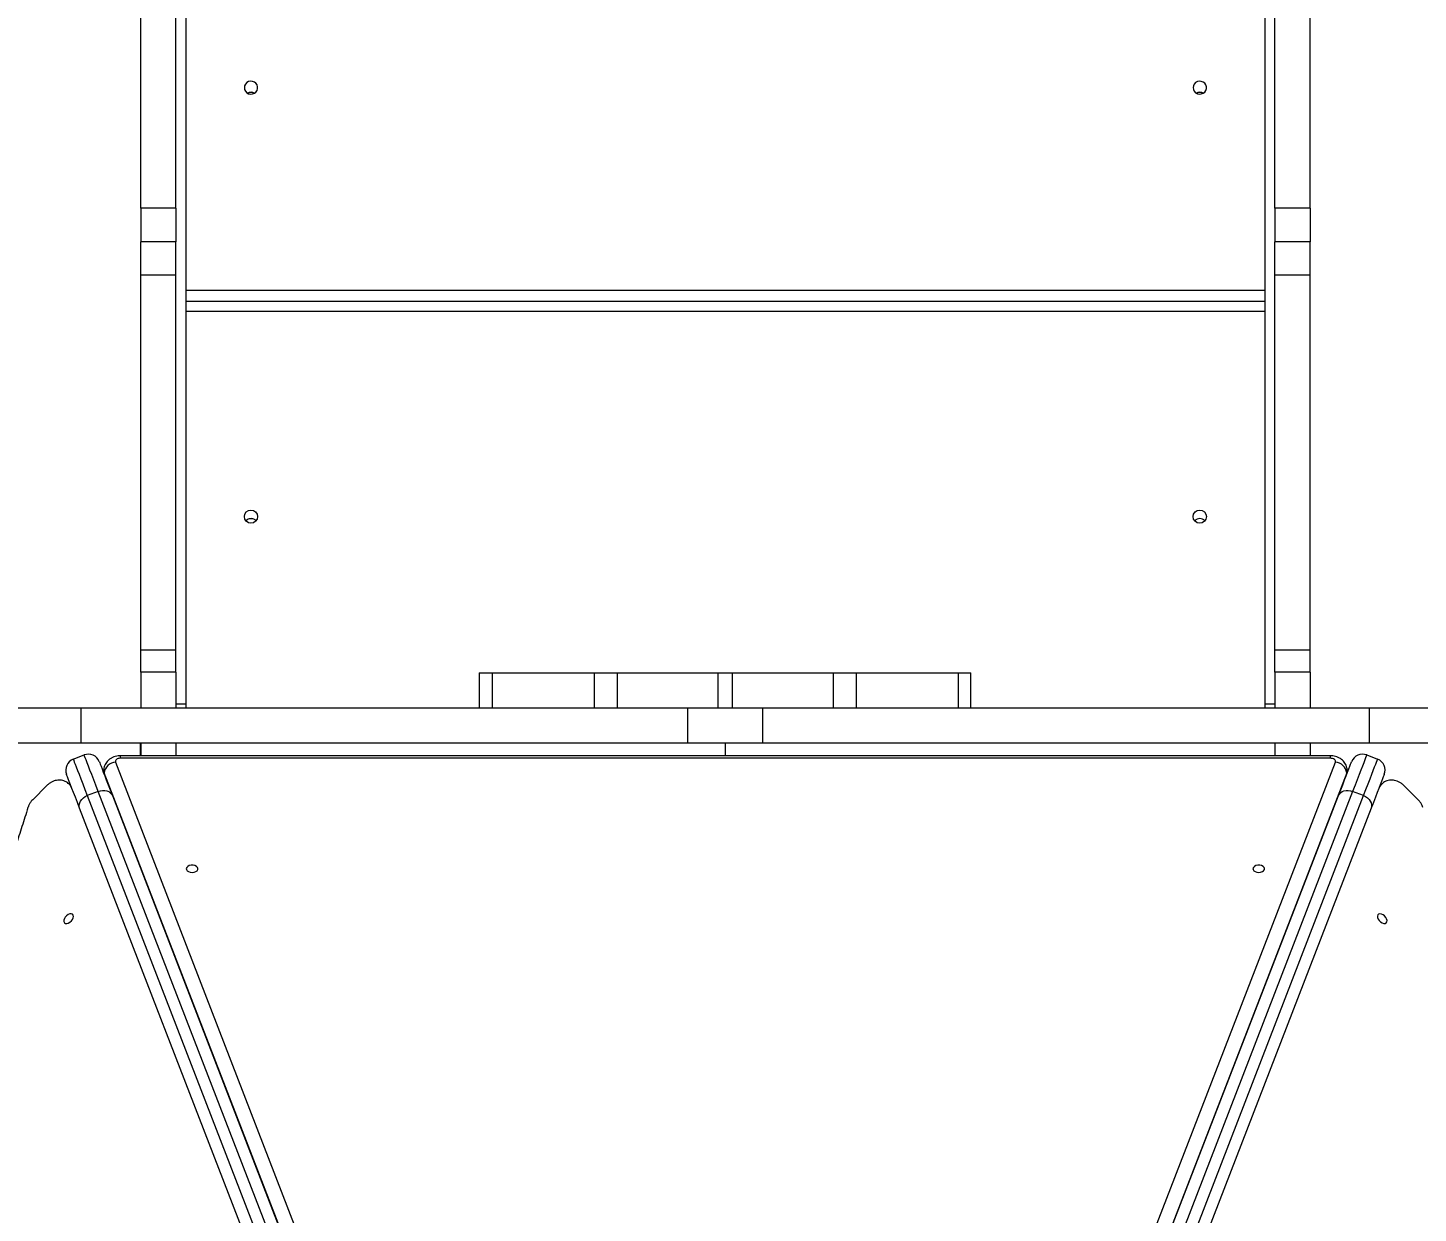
# Model space of a CAD drawing. Header units: millimetres. Extents: x -6332 to 8932, y -6739 to 7096.
# Drawn here: x -2264 to -1432, y 1119 to 1828 of the extents above; entities that cross this region are included whole.
import ezdxf

# ---------------------------------------------------------------- set-up
doc = ezdxf.new("R2010")
doc.units = ezdxf.units.MM
for name, color, linetype in [('DIKOM_ОБЪЕКТ', 7, 'Continuous'), ('DIKOM_РАЗМЕР_ЗОНА', 7, 'Continuous'), ('DIKOM_РАЗМЕР_ОБЪЕКТА', 7, 'Continuous')]:
    doc.layers.add(name, color=color, linetype=linetype)
doc.styles.add('style1', font='arial.ttf', dxfattribs={"width": 0.8})
doc.dimstyles.new('1-50', dxfattribs={"dimtxt": 300, "dimasz": 200, "dimexe": 100, "dimexo": 0, "dimgap": 100, "dimtad": 1, "dimtxsty": 'style1', "dimcen": 200, "dimclrd": 7, "dimclre": 7, "dimclrt": 7, "dimadec": 1, "dimazin": 2, "dimtfac": 1, "dimtmove": 0, "dimatfit": 2, "dimfxl": 0, "dimlwd": 25, "dimlwe": 18, "dimarcsym": 0})

# ---------------------------------------------------------------- blocks, each defined once
blk = doc.blocks.new('*D9')
at = {"layer": 'Defpoints', "color": 0, "transparency": 16777216}
for p in [(777.17, 5593.97), (-4228.73, -3389.78), (7301.72, -3389.78)]:
    blk.add_point(p, dxfattribs=at)
at = {"layer": 'DIKOM_РАЗМЕР_ОБЪЕКТА', "color": 7, "lineweight": 18, "transparency": 16777216}
for p, q in [((777.17, 5593.97), (7401.72, 5593.97)), ((-4228.73, -3389.78), (7401.72, -3389.78))]:
    blk.add_line(p, q, dxfattribs=at)
at = {"layer": 'DIKOM_РАЗМЕР_ОБЪЕКТА', "color": 7, "lineweight": 25, "transparency": 16777216}
blk.add_line((7301.72, 5393.97), (7301.72, -3189.78), dxfattribs=at)
at = {"layer": 'DIKOM_РАЗМЕР_ОБЪЕКТА', "color": 7, "transparency": 16777216}
for points in [[(7268.39, 5393.97), (7335.06, 5393.97), (7301.72, 5593.97)], [(7268.39, -3189.78), (7335.06, -3189.78), (7301.72, -3389.78)]]:
    blk.add_solid(points, dxfattribs=at)
at = {"layer": 'DIKOM_РАЗМЕР_ОБЪЕКТА', "color": 7, "transparency": 16777216, "insert": (7048.55, 1153.71), "char_height": 300, "attachment_point": 5, "rotation": 90, "style": 'style1'}
blk.add_mtext('9000', dxfattribs=at)
blk = doc.blocks.new('*D10')
at = {"layer": 'Defpoints', "color": 0, "transparency": 16777216}
for p in [(4034.78, 3636.59), (-4490.85, -1960.46), (4034.78, -5533.39)]:
    blk.add_point(p, dxfattribs=at)
at = {"layer": 'DIKOM_РАЗМЕР_ОБЪЕКТА', "color": 7, "lineweight": 18, "transparency": 16777216}
for p, q in [((4034.78, 3636.59), (4034.78, -5633.39)), ((-4490.85, -1960.46), (-4490.85, -5633.39))]:
    blk.add_line(p, q, dxfattribs=at)
at = {"layer": 'DIKOM_РАЗМЕР_ОБЪЕКТА', "color": 7, "lineweight": 25, "transparency": 16777216}
blk.add_line((-4290.85, -5533.39), (3834.78, -5533.39), dxfattribs=at)
at = {"layer": 'DIKOM_РАЗМЕР_ОБЪЕКТА', "color": 7, "transparency": 16777216}
for points in [[(-4290.85, -5500.05), (-4290.85, -5566.72), (-4490.85, -5533.39)], [(3834.78, -5500.05), (3834.78, -5566.72), (4034.78, -5533.39)]]:
    blk.add_solid(points, dxfattribs=at)
at = {"layer": 'DIKOM_РАЗМЕР_ОБЪЕКТА', "color": 7, "transparency": 16777216, "insert": (308.03, -5280.21), "char_height": 300, "attachment_point": 5, "style": 'style1'}
blk.add_mtext('8500', dxfattribs=at)
blk = doc.blocks.new('*D11')
at = {"layer": 'Defpoints', "color": 0, "transparency": 16777216}
for p in [(1114.35, 7096.35), (-4349.59, -4627.34), (8831.76, -4627.34)]:
    blk.add_point(p, dxfattribs=at)
at = {"layer": 'DIKOM_РАЗМЕР_ЗОНА', "color": 7, "lineweight": 18, "transparency": 16777216}
for p, q in [((1114.35, 7096.35), (8931.76, 7096.35)), ((-4349.59, -4627.34), (8931.76, -4627.34))]:
    blk.add_line(p, q, dxfattribs=at)
at = {"layer": 'DIKOM_РАЗМЕР_ЗОНА', "color": 7, "lineweight": 25, "transparency": 16777216}
blk.add_line((8831.76, 6896.35), (8831.76, -4427.34), dxfattribs=at)
at = {"layer": 'DIKOM_РАЗМЕР_ЗОНА', "color": 7, "transparency": 16777216}
for points in [[(8798.42, 6896.35), (8865.09, 6896.35), (8831.76, 7096.35)], [(8798.42, -4427.34), (8865.09, -4427.34), (8831.76, -4627.34)]]:
    blk.add_solid(points, dxfattribs=at)
at = {"layer": 'DIKOM_РАЗМЕР_ЗОНА', "color": 7, "transparency": 16777216, "insert": (8578.59, 1308.2), "char_height": 300, "attachment_point": 5, "rotation": 90, "style": 'style1'}
blk.add_mtext('11750', dxfattribs=at)
blk = doc.blocks.new('*D12')
at = {"layer": 'Defpoints', "color": 0, "transparency": 16777216}
for p in [(6134.38, 3354.85), (-6332, -2644.93), (6134.38, -6639)]:
    blk.add_point(p, dxfattribs=at)
at = {"layer": 'DIKOM_РАЗМЕР_ЗОНА', "color": 7, "lineweight": 18, "transparency": 16777216}
for p, q in [((6134.38, 3354.85), (6134.38, -6739)), ((-6332, -2644.93), (-6332, -6739))]:
    blk.add_line(p, q, dxfattribs=at)
at = {"layer": 'DIKOM_РАЗМЕР_ЗОНА', "color": 7, "lineweight": 25, "transparency": 16777216}
blk.add_line((-6132, -6639), (5934.38, -6639), dxfattribs=at)
at = {"layer": 'DIKOM_РАЗМЕР_ЗОНА', "color": 7, "transparency": 16777216}
for points in [[(-6132, -6605.67), (-6132, -6672.33), (-6332, -6639)], [(5934.38, -6605.67), (5934.38, -6672.33), (6134.38, -6639)]]:
    blk.add_solid(points, dxfattribs=at)
at = {"layer": 'DIKOM_РАЗМЕР_ЗОНА', "color": 7, "transparency": 16777216, "insert": (-98.81, -6385.83), "char_height": 300, "attachment_point": 5, "style": 'style1'}
blk.add_mtext('12500', dxfattribs=at)

msp = doc.modelspace()

# ---------------------------------------------------------------- linework, layer by layer
at = {"layer": 'DIKOM_ОБЪЕКТ', "color": 7, "linetype": 'Continuous', "lineweight": 15}
for p, q in [((-2169.33, 2885.087), (-2169.33, 1423.389)), ((-1523.33, 2885.087), (-1523.33, 1423.389)), ((-2196.33, 1720.087), (-2196.33, 1860.087)), ((-2175.33, 1720.087), (-2175.33, 1860.087)), ((-1517.33, 1720.087), (-1517.33, 1860.087)), ((-1496.33, 1720.087), (-1496.33, 1860.087)), ((-2134.152, 1793.456), (-2134.33, 1792.312)), ((-2134.33, 1792.312), (-2134.152, 1791.168)), ((-2133.635, 1794.498), (-2134.152, 1793.456)), ((-2134.152, 1791.168), (-2133.635, 1790.126)), ((-2132.824, 1795.346), (-2133.635, 1794.498)), ((-2133.635, 1790.126), (-2132.824, 1789.278)), ((-2131.791, 1795.925), (-2132.824, 1795.346)), ((-2130.629, 1796.182), (-2131.791, 1795.925)), ((-2129.44, 1796.095), (-2130.629, 1796.182)), ((-2128.33, 1795.673), (-2129.44, 1796.095)), ((-2127.398, 1794.951), (-2128.33, 1795.673)), ((-2128.33, 1788.951), (-2127.398, 1789.672)), ((-2126.726, 1793.996), (-2127.398, 1794.951)), ((-2127.398, 1789.672), (-2126.726, 1790.628)), ((-2126.375, 1792.891), (-2126.726, 1793.996)), ((-2126.726, 1790.628), (-2126.375, 1791.734)), ((-2126.375, 1791.734), (-2126.375, 1792.891)), ((-1566.152, 1793.456), (-1566.33, 1792.312)), ((-1566.33, 1792.312), (-1566.152, 1791.168)), ((-1565.635, 1794.498), (-1566.152, 1793.456)), ((-1566.152, 1791.168), (-1565.635, 1790.126)), ((-1564.824, 1795.346), (-1565.635, 1794.498)), ((-1565.635, 1790.126), (-1564.824, 1789.278)), ((-1563.791, 1795.925), (-1564.824, 1795.346)), ((-1562.629, 1796.182), (-1563.791, 1795.925)), ((-1561.44, 1796.095), (-1562.629, 1796.182)), ((-1560.33, 1795.673), (-1561.44, 1796.095)), ((-1559.398, 1794.951), (-1560.33, 1795.673)), ((-1560.33, 1788.951), (-1559.398, 1789.672)), ((-1558.726, 1793.996), (-1559.398, 1794.951)), ((-1559.398, 1789.672), (-1558.726, 1790.628)), ((-1558.375, 1792.891), (-1558.726, 1793.996)), ((-1558.726, 1790.628), (-1558.375, 1791.734)), ((-1558.375, 1791.734), (-1558.375, 1792.891)), ((-2132.824, 1789.278), (-2131.791, 1788.7)), ((-2131.791, 1788.7), (-2130.629, 1788.442)), ((-2130.629, 1788.442), (-2129.44, 1788.528)), ((-2129.44, 1788.528), (-2128.33, 1788.951)), ((-1564.824, 1789.278), (-1563.791, 1788.7)), ((-1563.791, 1788.7), (-1562.629, 1788.442)), ((-1562.629, 1788.442), (-1561.44, 1788.528)), ((-1561.44, 1788.528), (-1560.33, 1788.951)), ((-2175.33, 1720.087), (-2196.33, 1720.087)), ((-2196.33, 1720.087), (-2196.33, 1700.087)), ((-2175.33, 1720.087), (-2175.33, 1700.087)), ((-1496.33, 1720.087), (-1517.33, 1720.087)), ((-1517.33, 1720.087), (-1517.33, 1700.087)), ((-1496.33, 1720.087), (-1496.33, 1700.087)), ((-2175.33, 1700.087), (-2196.33, 1700.087)), ((-2196.33, 1680.087), (-2196.33, 1700.087)), ((-2175.33, 1680.087), (-2175.33, 1700.087)), ((-1496.33, 1700.087), (-1517.33, 1700.087)), ((-1517.33, 1680.087), (-1517.33, 1700.087)), ((-1496.33, 1680.087), (-1496.33, 1700.087)), ((-2175.33, 1680.087), (-2196.33, 1680.087)), ((-2196.33, 1455.603), (-2196.33, 1680.087)), ((-2175.33, 1455.603), (-2175.33, 1680.087)), ((-1496.33, 1680.087), (-1517.33, 1680.087)), ((-1517.33, 1455.603), (-1517.33, 1680.087)), ((-1496.33, 1455.603), (-1496.33, 1680.087)), ((-2169.33, 1671.038), (-1523.33, 1671.038)), ((-2169.33, 1664.495), (-1523.33, 1664.495)), ((-1523.33, 1658.311), (-2169.33, 1658.311)), ((-2175.33, 1455.603), (-2196.33, 1455.603)), ((-2196.33, 1442.374), (-2196.33, 1455.603)), ((-2175.33, 1442.374), (-2175.33, 1455.603)), ((-1496.33, 1455.603), (-1517.33, 1455.603)), ((-1517.33, 1442.374), (-1517.33, 1455.603)), ((-1496.33, 1442.374), (-1496.33, 1455.603)), ((-2175.33, 1442.374), (-2196.33, 1442.374)), ((-2196.33, 1442.374), (-2196.33, 1421.087)), ((-2175.33, 1442.374), (-2175.33, 1421.087)), ((-1993.709, 1442.087), (-1993.709, 1421.087)), ((-1993.709, 1442.087), (-1986.059, 1442.087)), ((-1986.059, 1442.087), (-1986.059, 1421.087)), ((-1986.059, 1442.087), (-1924.976, 1442.087)), ((-1924.976, 1442.087), (-1924.976, 1421.087)), ((-1924.976, 1442.087), (-1911.239, 1442.087)), ((-1911.239, 1442.087), (-1911.239, 1421.087)), ((-1911.239, 1442.087), (-1850.783, 1442.087)), ((-1850.783, 1442.087), (-1850.783, 1421.087)), ((-1850.783, 1442.087), (-1842.346, 1442.087)), ((-1842.346, 1442.087), (-1842.346, 1421.087)), ((-1842.346, 1442.087), (-1781.89, 1442.087)), ((-1781.89, 1442.087), (-1781.89, 1421.087)), ((-1781.89, 1442.087), (-1768.153, 1442.087)), ((-1768.153, 1442.087), (-1768.153, 1421.087)), ((-1768.153, 1442.087), (-1707.07, 1442.087)), ((-1707.07, 1442.087), (-1707.07, 1421.087)), ((-1707.07, 1442.087), (-1699.42, 1442.087)), ((-1699.42, 1421.087), (-1699.42, 1442.087)), ((-1496.33, 1442.374), (-1517.33, 1442.374)), ((-1517.33, 1442.374), (-1517.33, 1421.087)), ((-1496.33, 1442.374), (-1496.33, 1421.087)), ((-2169.33, 1423.389), (-2175.33, 1423.389)), ((-2169.33, 1423.389), (-2169.33, 1421.087)), ((-1523.33, 1423.389), (-1523.33, 1421.087)), ((-1517.33, 1423.389), (-1523.33, 1423.389)), ((-2296.564, 1421.087), (-2232.153, 1421.087)), ((-2232.153, 1421.087), (-2232.153, 1400.087)), ((-2232.153, 1421.087), (-1869.076, 1421.087)), ((-1869.076, 1421.087), (-1869.076, 1400.087)), ((-1869.076, 1421.087), (-1824.053, 1421.087)), ((-1824.053, 1421.087), (-1824.053, 1400.087)), ((-1824.053, 1421.087), (-1460.976, 1421.087)), ((-1460.976, 1421.087), (-1460.976, 1400.087)), ((-1460.976, 1421.087), (-1396.564, 1421.087)), ((-2296.564, 1400.087), (-2232.153, 1400.087)), ((-2232.153, 1400.087), (-1869.076, 1400.087)), ((-2196.565, 1392.378), (-2196.565, 1400.087)), ((-2196.33, 1400.087), (-2196.33, 1392.378)), ((-2175.33, 1400.087), (-2175.33, 1392.378)), ((-1869.076, 1400.087), (-1824.053, 1400.087)), ((-1846.33, 1392.378), (-1846.33, 1400.087)), ((-1824.053, 1400.087), (-1460.976, 1400.087)), ((-1517.33, 1400.087), (-1517.33, 1392.378)), ((-1496.33, 1400.087), (-1496.33, 1392.378)), ((-1460.976, 1400.087), (-1396.564, 1400.087)), ((-2236.779, 1390.363), (-2230.25, 1392.887)), ((-2236.779, 1390.363), (-2236.706, 1390.175)), ((-2236.706, 1390.175), (-2236.489, 1389.612)), ((-2230.177, 1392.699), (-2230.25, 1392.887)), ((-2229.96, 1392.137), (-2230.177, 1392.699)), ((-2229.598, 1391.201), (-2229.96, 1392.137)), ((-2229.094, 1389.897), (-2229.598, 1391.201)), ((-2210.901, 1390.207), (-2211.258, 1389.856)), ((-2210.426, 1390.501), (-2210.901, 1390.207)), ((-2209.855, 1390.722), (-2210.426, 1390.501)), ((-2209.219, 1390.86), (-2209.855, 1390.722)), ((-2208.548, 1390.906), (-2209.219, 1390.86)), ((-1484.112, 1392.378), (-2208.548, 1392.378)), ((-2208.548, 1390.906), (-2208.548, 1392.378)), ((-1484.112, 1390.906), (-2208.548, 1390.906)), ((-1484.112, 1390.906), (-1484.112, 1392.378)), ((-1483.442, 1390.86), (-1484.112, 1390.906)), ((-1482.805, 1390.722), (-1483.442, 1390.86)), ((-1482.234, 1390.501), (-1482.805, 1390.722)), ((-1481.759, 1390.207), (-1482.234, 1390.501)), ((-1481.402, 1389.856), (-1481.759, 1390.207)), ((-1463.062, 1391.201), (-1463.566, 1389.897)), ((-1462.7, 1392.137), (-1463.062, 1391.201)), ((-1462.483, 1392.699), (-1462.7, 1392.137)), ((-1462.41, 1392.887), (-1462.483, 1392.699)), ((-1462.41, 1392.887), (-1455.881, 1390.363)), ((-1456.171, 1389.612), (-1455.954, 1390.175)), ((-1455.954, 1390.175), (-1455.881, 1390.363)), ((-2236.489, 1389.612), (-2236.127, 1388.677)), ((-2236.127, 1388.677), (-2235.623, 1387.373)), ((-2235.623, 1387.373), (-2234.979, 1385.706)), ((-2234.979, 1385.706), (-2234.196, 1383.681)), ((-2234.196, 1383.681), (-2233.279, 1381.309)), ((-2228.45, 1388.23), (-2229.094, 1389.897)), ((-2227.667, 1386.206), (-2228.45, 1388.23)), ((-2226.75, 1383.832), (-2227.667, 1386.206)), ((-2225.701, 1381.12), (-2226.75, 1383.832)), ((-2221.197, 1388.882), (-2221.129, 1388.707)), ((-2221.129, 1388.707), (-2220.927, 1388.184)), ((-2220.927, 1388.184), (-2220.591, 1387.314)), ((-2220.591, 1387.314), (-2220.122, 1386.102)), ((-2220.122, 1386.102), (-2219.522, 1384.551)), ((-2219.522, 1384.551), (-2218.795, 1382.668)), ((-2218.795, 1382.668), (-2217.941, 1380.461)), ((-2218.543, 1383.339), (-2218.548, 1383.54)), ((-2218.548, 1383.538), (-2218.548, 1382.748)), ((-2218.548, 1382.748), (-2218.543, 1382.549)), ((-2218.278, 1382.123), (-2218.543, 1383.339)), ((-2218.543, 1382.549), (-2218.278, 1381.332)), ((-1894.594, 544.841), (-2218.278, 1382.123)), ((-2218.278, 1382.123), (-2218.278, 1381.332)), ((-2211.477, 1389.464), (-2211.548, 1389.052)), ((-2211.548, 1389.052), (-2211.467, 1388.641)), ((-2211.258, 1389.856), (-2211.477, 1389.464)), ((-2211.467, 1388.641), (-1899.863, 582.608)), ((-1792.757, 582.712), (-1481.193, 1388.641)), ((-1474.382, 1382.123), (-1787.341, 572.584)), ((-1481.183, 1389.464), (-1481.402, 1389.856)), ((-1481.193, 1388.641), (-1481.112, 1389.052)), ((-1481.112, 1389.052), (-1481.183, 1389.464)), ((-1474.719, 1380.461), (-1473.866, 1382.668)), ((-1474.117, 1383.339), (-1474.382, 1382.123)), ((-1474.382, 1381.332), (-1474.117, 1382.549)), ((-1474.382, 1381.332), (-1474.382, 1382.123)), ((-1474.112, 1383.536), (-1474.117, 1383.339)), ((-1474.117, 1382.549), (-1474.112, 1382.748)), ((-1474.112, 1382.748), (-1474.112, 1383.538)), ((-1473.866, 1382.668), (-1473.138, 1384.551)), ((-1473.138, 1384.551), (-1472.538, 1386.102)), ((-1472.538, 1386.102), (-1472.07, 1387.314)), ((-1472.07, 1387.314), (-1471.733, 1388.184)), ((-1471.733, 1388.184), (-1471.531, 1388.707)), ((-1471.531, 1388.707), (-1471.464, 1388.882)), ((-1465.911, 1383.832), (-1466.959, 1381.12)), ((-1464.993, 1386.206), (-1465.911, 1383.832)), ((-1464.211, 1388.23), (-1464.993, 1386.206)), ((-1463.566, 1389.897), (-1464.211, 1388.23)), ((-1459.382, 1381.309), (-1458.464, 1383.681)), ((-1458.464, 1383.681), (-1457.682, 1385.706)), ((-1457.682, 1385.706), (-1457.037, 1387.373)), ((-1457.037, 1387.373), (-1456.533, 1388.677)), ((-1456.533, 1388.677), (-1456.171, 1389.612)), ((-2252.513, 1374.608), (-2261.058, 1366.063)), ((-2240.716, 1381.135), (-2240.784, 1381.31)), ((-2240.514, 1380.612), (-2240.716, 1381.135)), ((-2240.178, 1379.742), (-2240.514, 1380.612)), ((-2239.709, 1378.53), (-2240.178, 1379.742)), ((-2239.11, 1376.978), (-2239.709, 1378.53)), ((-2238.645, 1374.881), (-2239.207, 1375.443)), ((-2238.382, 1375.096), (-2239.11, 1376.978)), ((-2238.407, 1374.62), (-2238.645, 1374.881)), ((-2237.777, 1373.531), (-2238.407, 1374.62)), ((-2237.529, 1372.889), (-2238.382, 1375.096)), ((-2233.279, 1381.309), (-2232.23, 1378.596)), ((-2232.23, 1378.596), (-2231.055, 1375.556)), ((-2231.055, 1375.556), (-2229.757, 1372.2)), ((-2224.526, 1378.08), (-2225.701, 1381.12)), ((-2223.228, 1374.724), (-2224.526, 1378.08)), ((-2221.814, 1371.065), (-2223.228, 1374.724)), ((-2217.941, 1380.461), (-2216.966, 1377.939)), ((-2216.966, 1377.939), (-2215.873, 1375.112)), ((-2215.873, 1375.112), (-2214.667, 1371.99)), ((-1477.994, 1371.99), (-1476.787, 1375.112)), ((-1476.787, 1375.112), (-1475.694, 1377.939)), ((-1475.694, 1377.939), (-1474.719, 1380.461)), ((-1469.432, 1374.724), (-1470.846, 1371.065)), ((-1468.134, 1378.08), (-1469.432, 1374.724)), ((-1466.959, 1381.12), (-1468.134, 1378.08)), ((-1462.903, 1372.2), (-1461.605, 1375.556)), ((-1461.605, 1375.556), (-1460.43, 1378.596)), ((-1460.43, 1378.596), (-1459.382, 1381.309)), ((-1454.278, 1375.096), (-1455.132, 1372.889)), ((-1454.253, 1374.62), (-1454.883, 1373.531)), ((-1453.983, 1374.857), (-1454.627, 1374.193)), ((-1453.551, 1376.978), (-1454.278, 1375.096)), ((-1454.015, 1374.881), (-1454.253, 1374.62)), ((-1453.453, 1375.443), (-1454.015, 1374.881)), ((-1452.951, 1378.53), (-1453.551, 1376.978)), ((-1452.482, 1379.742), (-1452.951, 1378.53)), ((-1452.146, 1380.612), (-1452.482, 1379.742)), ((-1451.944, 1381.135), (-1452.146, 1380.612)), ((-1451.876, 1381.31), (-1451.944, 1381.135)), ((-1431.603, 1366.063), (-1440.147, 1374.608)), ((-2236.554, 1370.367), (-2237.529, 1372.889)), ((-2235.461, 1367.539), (-2236.554, 1370.367)), ((-2234.254, 1364.418), (-2235.461, 1367.539)), ((-2232.912, 1364.22), (-2232.393, 1365.291)), ((-2232.393, 1365.291), (-2231.644, 1366.296)), ((-2231.644, 1366.296), (-2230.694, 1367.195)), ((-2230.694, 1367.195), (-2229.58, 1367.952)), ((-2229.757, 1372.2), (-2228.343, 1368.541)), ((-2229.58, 1367.952), (-2228.343, 1368.541)), ((-2221.814, 1371.065), (-2228.343, 1368.541)), ((-2228.343, 1368.541), (-1867.9, 436.175)), ((-2221.814, 1371.065), (-2220.503, 1371.461)), ((-1861.371, 438.7), (-2221.814, 1371.065)), ((-2220.503, 1371.461), (-2219.168, 1371.65)), ((-2219.168, 1371.65), (-2217.861, 1371.625)), ((-2217.861, 1371.625), (-2216.631, 1371.385)), ((-2216.631, 1371.385), (-2215.526, 1370.941)), ((-2215.526, 1370.941), (-2214.588, 1370.309)), ((-2214.667, 1371.99), (-2213.351, 1368.588)), ((-2214.588, 1370.309), (-2213.854, 1369.515)), ((-2213.854, 1369.515), (-2213.351, 1368.588)), ((-2213.351, 1368.588), (-1852.908, 436.222)), ((-1839.752, 436.222), (-1479.309, 1368.588)), ((-1470.846, 1371.065), (-1831.289, 438.7)), ((-1824.76, 436.175), (-1464.317, 1368.541)), ((-1479.309, 1368.588), (-1477.994, 1371.99)), ((-1479.309, 1368.588), (-1478.806, 1369.515)), ((-1478.806, 1369.515), (-1478.072, 1370.309)), ((-1478.072, 1370.309), (-1477.134, 1370.941)), ((-1477.134, 1370.941), (-1476.029, 1371.385)), ((-1476.029, 1371.385), (-1474.8, 1371.625)), ((-1474.8, 1371.625), (-1473.492, 1371.65)), ((-1473.492, 1371.65), (-1472.157, 1371.461)), ((-1472.157, 1371.461), (-1470.846, 1371.065)), ((-1464.317, 1368.541), (-1470.846, 1371.065)), ((-1464.317, 1368.541), (-1462.903, 1372.2)), ((-1464.317, 1368.541), (-1463.081, 1367.952)), ((-1463.081, 1367.952), (-1461.966, 1367.195)), ((-1461.966, 1367.195), (-1461.016, 1366.296)), ((-1461.016, 1366.296), (-1460.267, 1365.291)), ((-1460.267, 1365.291), (-1459.748, 1364.22)), ((-1457.2, 1367.539), (-1458.406, 1364.418)), ((-1456.107, 1370.367), (-1457.2, 1367.539)), ((-1455.132, 1372.889), (-1456.107, 1370.367)), ((-2232.938, 1361.015), (-2234.254, 1364.418)), ((-2233.19, 1362.04), (-2233.181, 1363.122)), ((-2232.938, 1361.015), (-2233.19, 1362.04)), ((-2233.181, 1363.122), (-2232.912, 1364.22)), ((-1872.495, 428.65), (-2232.938, 1361.015)), ((-1459.722, 1361.015), (-1820.165, 428.65)), ((-1459.748, 1364.22), (-1459.479, 1363.122)), ((-1458.406, 1364.418), (-1459.722, 1361.015)), ((-1459.47, 1362.04), (-1459.722, 1361.015)), ((-1459.479, 1363.122), (-1459.47, 1362.04)), ((-2168.812, 1325.635), (-2169.094, 1324.95)), ((-2169.094, 1324.95), (-2168.999, 1324.245)), ((-2168.999, 1324.245), (-2168.536, 1323.598)), ((-2168.181, 1326.226), (-2168.812, 1325.635)), ((-2168.536, 1323.598), (-2167.756, 1323.078)), ((-2167.272, 1326.66), (-2168.181, 1326.226)), ((-2166.182, 1326.89), (-2167.272, 1326.66)), ((-2165.03, 1326.89), (-2166.182, 1326.89)), ((-2163.941, 1326.66), (-2165.03, 1326.89)), ((-2163.031, 1326.226), (-2163.941, 1326.66)), ((-2163.457, 1323.078), (-2162.676, 1323.598)), ((-2162.401, 1325.635), (-2163.031, 1326.226)), ((-2162.676, 1323.598), (-2162.214, 1324.245)), ((-2162.118, 1324.95), (-2162.401, 1325.635)), ((-2162.214, 1324.245), (-2162.118, 1324.95)), ((-1530.259, 1325.635), (-1530.542, 1324.95)), ((-1530.542, 1324.95), (-1530.447, 1324.245)), ((-1530.447, 1324.245), (-1529.984, 1323.598)), ((-1529.629, 1326.226), (-1530.259, 1325.635)), ((-1529.984, 1323.598), (-1529.204, 1323.078)), ((-1528.72, 1326.66), (-1529.629, 1326.226)), ((-1527.63, 1326.89), (-1528.72, 1326.66)), ((-1526.478, 1326.89), (-1527.63, 1326.89)), ((-1525.388, 1326.66), (-1526.478, 1326.89)), ((-1524.479, 1326.226), (-1525.388, 1326.66)), ((-1524.904, 1323.078), (-1524.124, 1323.598)), ((-1523.849, 1325.635), (-1524.479, 1326.226)), ((-1524.124, 1323.598), (-1523.661, 1324.245)), ((-1523.566, 1324.95), (-1523.849, 1325.635)), ((-1523.661, 1324.245), (-1523.566, 1324.95)), ((-2167.756, 1323.078), (-2166.743, 1322.742)), ((-2166.743, 1322.742), (-2165.606, 1322.625)), ((-2165.606, 1322.625), (-2164.47, 1322.742)), ((-2164.47, 1322.742), (-2163.457, 1323.078)), ((-1529.204, 1323.078), (-1528.19, 1322.742)), ((-1528.19, 1322.742), (-1527.054, 1322.625)), ((-1527.054, 1322.625), (-1525.917, 1322.742)), ((-1525.917, 1322.742), (-1524.904, 1323.078)), ((-2242.088, 1294.92), (-2242.384, 1293.98)), ((-2242.384, 1293.98), (-2242.37, 1293.142)), ((-2242.37, 1293.142), (-2242.048, 1292.497)), ((-2241.514, 1295.859), (-2242.088, 1294.92)), ((-2242.048, 1292.497), (-2241.452, 1292.115)), ((-2240.725, 1296.697), (-2241.514, 1295.859)), ((-2241.452, 1292.115), (-2240.647, 1292.036)), ((-2239.805, 1297.342), (-2240.725, 1296.697)), ((-2240.647, 1292.036), (-2239.72, 1292.27)), ((-2238.854, 1297.725), (-2239.805, 1297.342)), ((-2239.72, 1292.27), (-2238.772, 1292.791)), ((-2237.976, 1297.803), (-2238.854, 1297.725)), ((-2238.772, 1292.791), (-2237.906, 1293.542)), ((-2237.266, 1297.57), (-2237.976, 1297.803)), ((-2237.906, 1293.542), (-2237.214, 1294.444)), ((-2236.801, 1297.049), (-2237.266, 1297.57)), ((-2237.214, 1294.444), (-2236.773, 1295.396)), ((-2236.63, 1296.297), (-2236.801, 1297.049)), ((-2236.773, 1295.396), (-2236.63, 1296.297)), ((-1455.787, 1297.177), (-1456.021, 1296.467)), ((-1456.021, 1296.467), (-1455.942, 1295.589)), ((-1455.942, 1295.589), (-1455.559, 1294.639)), ((-1455.266, 1297.642), (-1455.787, 1297.177)), ((-1455.559, 1294.639), (-1454.914, 1293.719)), ((-1454.514, 1297.813), (-1455.266, 1297.642)), ((-1454.914, 1293.719), (-1454.076, 1292.929)), ((-1453.613, 1297.67), (-1454.514, 1297.813)), ((-1454.076, 1292.929), (-1453.137, 1292.355)), ((-1452.661, 1297.229), (-1453.613, 1297.67)), ((-1453.137, 1292.355), (-1452.197, 1292.059)), ((-1451.76, 1296.537), (-1452.661, 1297.229)), ((-1452.197, 1292.059), (-1451.359, 1292.073)), ((-1451.008, 1295.671), (-1451.76, 1296.537)), ((-1451.359, 1292.073), (-1450.714, 1292.395)), ((-1450.487, 1294.723), (-1451.008, 1295.671)), ((-1450.714, 1292.395), (-1450.332, 1292.991)), ((-1450.253, 1293.796), (-1450.487, 1294.723)), ((-1450.332, 1292.991), (-1450.253, 1293.796))]:
    msp.add_line(p, q, dxfattribs=at)
for centre in [(-2130.38, 1535.562), (-1562.38, 1535.562)]:
    msp.add_circle(centre, 3.95, dxfattribs=at)
for centre, radius, start, end in [((-2130.33, 1785.558), 4.093, 58.287037, 121.712963), ((-1562.33, 1785.558), 4.093, 58.287037, 121.712963), ((-2130.33, 1784.77), 4.635, 65.560383, 113.906972), ((-1562.33, 1784.843), 4.571, 64.884502, 114.53176), ((-2130.33, 1530.347), 4.043, 41.34917, 138.65083), ((-2130.33, 1529.74), 4.568, 61.69012, 118.30988), ((-1562.33, 1530.347), 4.043, 41.351229, 138.648771), ((-2234.255, 1383.834), 7, 111.135989, 201.135989), ((-2227.726, 1386.358), 7, 21.135989, 111.135989), ((-1464.934, 1386.358), 7, 68.864011, 158.864011), ((-1458.405, 1383.834), 7, 338.864011, 68.864011), ((-2210.863, 1381.193), 7.473, 94.633547, 172.854081), ((-1481.797, 1381.193), 7.473, 7.145919, 85.366453)]:
    msp.add_arc(centre, radius, start, end, dxfattribs=at)
for points, knots in [([(-2208.548, 1392.378), (-2208.958, 1392.365), (-2209.991, 1392.333), (-2211.571, 1392.029), (-2213.21, 1391.448), (-2214.656, 1390.651), (-2215.911, 1389.654), (-2216.948, 1388.482), (-2217.754, 1387.163), (-2218.285, 1385.731), (-2218.549, 1384.503), (-2218.518, 1383.769), (-2218.508, 1383.543)], [0, 0, 0, 0, 0.0818044, 0.2059063, 0.3202149, 0.4316216, 0.5395333, 0.6448354, 0.7485625, 0.8514473, 0.9540546, 1, 1, 1, 1]), ([(-1474.127, 1383.534), (-1474.122, 1383.59), (-1474.069, 1384.176), (-1474.269, 1385.281), (-1474.72, 1386.761), (-1475.447, 1388.098), (-1476.378, 1389.276), (-1477.501, 1390.287), (-1478.801, 1391.124), (-1480.272, 1391.773), (-1481.896, 1392.211), (-1483.203, 1392.366), (-1483.951, 1392.376), (-1484.112, 1392.378)], [0, 0, 0, 0, 0.0112447, 0.1191285, 0.2232572, 0.3249567, 0.4256985, 0.5271074, 0.6308828, 0.7385747, 0.8510245, 0.9677616, 1, 1, 1, 1]), ([(-2239.237, 1375.445), (-2239.574, 1375.76), (-2240.29, 1376.428), (-2241.599, 1377.146), (-2243.033, 1377.645), (-2244.514, 1377.873), (-2246.014, 1377.85), (-2247.519, 1377.58), (-2249.018, 1377.059), (-2250.485, 1376.281), (-2251.653, 1375.429), (-2252.293, 1374.818), (-2252.513, 1374.608)], [0, 0, 0, 0, 0.0933714, 0.1982478, 0.3003264, 0.4010594, 0.5020391, 0.6049981, 0.7116619, 0.8231195, 0.9391885, 1, 1, 1, 1]), ([(-2237.98, 1374.057), (-2238.137, 1374.298), (-2238.339, 1374.607), (-2238.621, 1374.839), (-2238.684, 1374.891)], [0, 0, 0, 0, 0.7778336, 1, 1, 1, 1]), ([(-1440.147, 1374.608), (-1440.444, 1374.887), (-1441.194, 1375.593), (-1442.522, 1376.495), (-1444.09, 1377.247), (-1445.673, 1377.708), (-1447.263, 1377.895), (-1448.822, 1377.804), (-1450.322, 1377.445), (-1451.709, 1376.812), (-1452.765, 1376.131), (-1453.263, 1375.59), (-1453.418, 1375.422)], [0, 0, 0, 0, 0.0813006, 0.2055216, 0.3200451, 0.4315346, 0.53941, 0.644621, 0.7482682, 0.8510924, 0.9536258, 1, 1, 1, 1]), ([(-2261.058, 1366.063), (-2261.337, 1365.766), (-2262.043, 1365.016), (-2262.939, 1363.694), (-2263.563, 1362.414), (-2263.812, 1361.654), (-2263.888, 1361.422)], [0, 0, 0, 0, 0.2210164, 0.5586716, 0.8654617, 1, 1, 1, 1]), ([(-1428.772, 1361.422), (-1428.922, 1361.852), (-1429.253, 1362.808), (-1430.041, 1364.205), (-1430.874, 1365.309), (-1431.441, 1365.896), (-1431.603, 1366.063)], [0, 0, 0, 0, 0.2508788, 0.5573355, 0.8737696, 1, 1, 1, 1]), ([(-2263.888, 1361.422), (-2264.483, 1359.483), (-2266.21, 1353.855), (-2269.258, 1344.502), (-2273.112, 1333.354), (-2277.212, 1322.172), (-2281.552, 1310.962), (-2286.132, 1299.73), (-2290.948, 1288.483), (-2295.999, 1277.225), (-2301.281, 1265.964), (-2306.791, 1254.705), (-2312.528, 1243.455), (-2318.488, 1232.219), (-2324.667, 1221.004), (-2331.063, 1209.815), (-2337.672, 1198.66), (-2344.49, 1187.543), (-2351.514, 1176.472), (-2358.741, 1165.45), (-2366.166, 1154.486), (-2373.785, 1143.585), (-2381.595, 1132.752), (-2389.591, 1121.994), (-2397.769, 1111.316), (-2406.124, 1100.724), (-2414.652, 1090.224), (-2423.349, 1079.821), (-2432.21, 1069.521), (-2441.229, 1059.33), (-2450.403, 1049.253), (-2459.726, 1039.296), (-2469.194, 1029.463), (-2478.8, 1019.761), (-2488.54, 1010.194), (-2498.41, 1000.768), (-2508.402, 991.488), (-2518.513, 982.358), (-2528.736, 973.384), (-2539.066, 964.57), (-2549.498, 955.922), (-2560.026, 947.443), (-2570.643, 939.138), (-2581.345, 931.013), (-2592.126, 923.07), (-2602.979, 915.315), (-2613.9, 907.752), (-2624.881, 900.383), (-2635.918, 893.215), (-2647.003, 886.249), (-2658.132, 879.492), (-2669.298, 872.944), (-2680.495, 866.611), (-2691.717, 860.495), (-2702.957, 854.599), (-2714.211, 848.928), (-2725.471, 843.483), (-2736.731, 838.268), (-2747.986, 833.286), (-2759.231, 828.534), (-2770.454, 824.038), (-2778.918, 820.771), (-2783.627, 819.082), (-2784.613, 818.728)], [0, 0, 0, 0, 0.0087836, 0.0254967, 0.0422106, 0.0589251, 0.0756404, 0.0923566, 0.1090736, 0.1257918, 0.1425105, 0.1592307, 0.1759513, 0.192673, 0.2093954, 0.2261191, 0.2428436, 0.2595686, 0.2762945, 0.2930214, 0.3097486, 0.3264768, 0.3432055, 0.3599349, 0.376665, 0.3933953, 0.4101259, 0.426857, 0.4435889, 0.4603206, 0.4770527, 0.4937849, 0.5105171, 0.5272495, 0.5439823, 0.5607146, 0.577447, 0.5941788, 0.6109109, 0.6276424, 0.6443738, 0.6611045, 0.6778353, 0.6945652, 0.7112945, 0.7280233, 0.7447517, 0.7614794, 0.7782062, 0.7949323, 0.8116573, 0.8283817, 0.8451051, 0.8618276, 0.8785493, 0.8952699, 0.9119893, 0.9287079, 0.9454254, 0.9621419, 0.9788575, 0.9955719, 1, 1, 1, 1])]:
    msp.add_open_spline(points, degree=3, knots=knots, dxfattribs=at)

# ---------------------------------------------------------------- dimensions: what is measured, and where the dimension line sits
at = {"layer": 'DIKOM_РАЗМЕР_ЗОНА'}
dim = msp.add_linear_dim(base=(8831.757, -4627.344), p1=(1114.346, 7096.351), p2=(-4349.589, -4627.344), angle=90, text='11750', dimstyle='1-50', dxfattribs=at)
dim.commit()
dim.dimension.update_dxf_attribs({"geometry": '*D11', "text_midpoint": (8831.757, 1308.196), "dimtype": 160})
dim = msp.add_linear_dim(base=(6134.379, -6639), p1=(-6332, -2644.933), p2=(6134.379, 3354.853), text='12500', dimstyle='1-50', dxfattribs=at)
dim.commit()
dim.dimension.update_dxf_attribs({"geometry": '*D12', "text_midpoint": (-98.81, -6639), "dimtype": 160})
at = {"layer": 'DIKOM_РАЗМЕР_ОБЪЕКТА'}
dim = msp.add_linear_dim(base=(7301.722, -3389.779), p1=(777.17, 5593.968), p2=(-4228.728, -3389.779), angle=90, text='9000', dimstyle='1-50', dxfattribs=at)
dim.commit()
dim.dimension.update_dxf_attribs({"geometry": '*D9', "text_midpoint": (7301.722, 1153.714), "dimtype": 160})
dim = msp.add_linear_dim(base=(4034.777, -5533.386), p1=(-4490.848, -1960.464), p2=(4034.777, 3636.587), text='8500', dimstyle='1-50', dxfattribs=at)
dim.commit()
dim.dimension.update_dxf_attribs({"geometry": '*D10', "text_midpoint": (308.034, -5533.386), "dimtype": 160})

doc.saveas('drawing.dxf')
